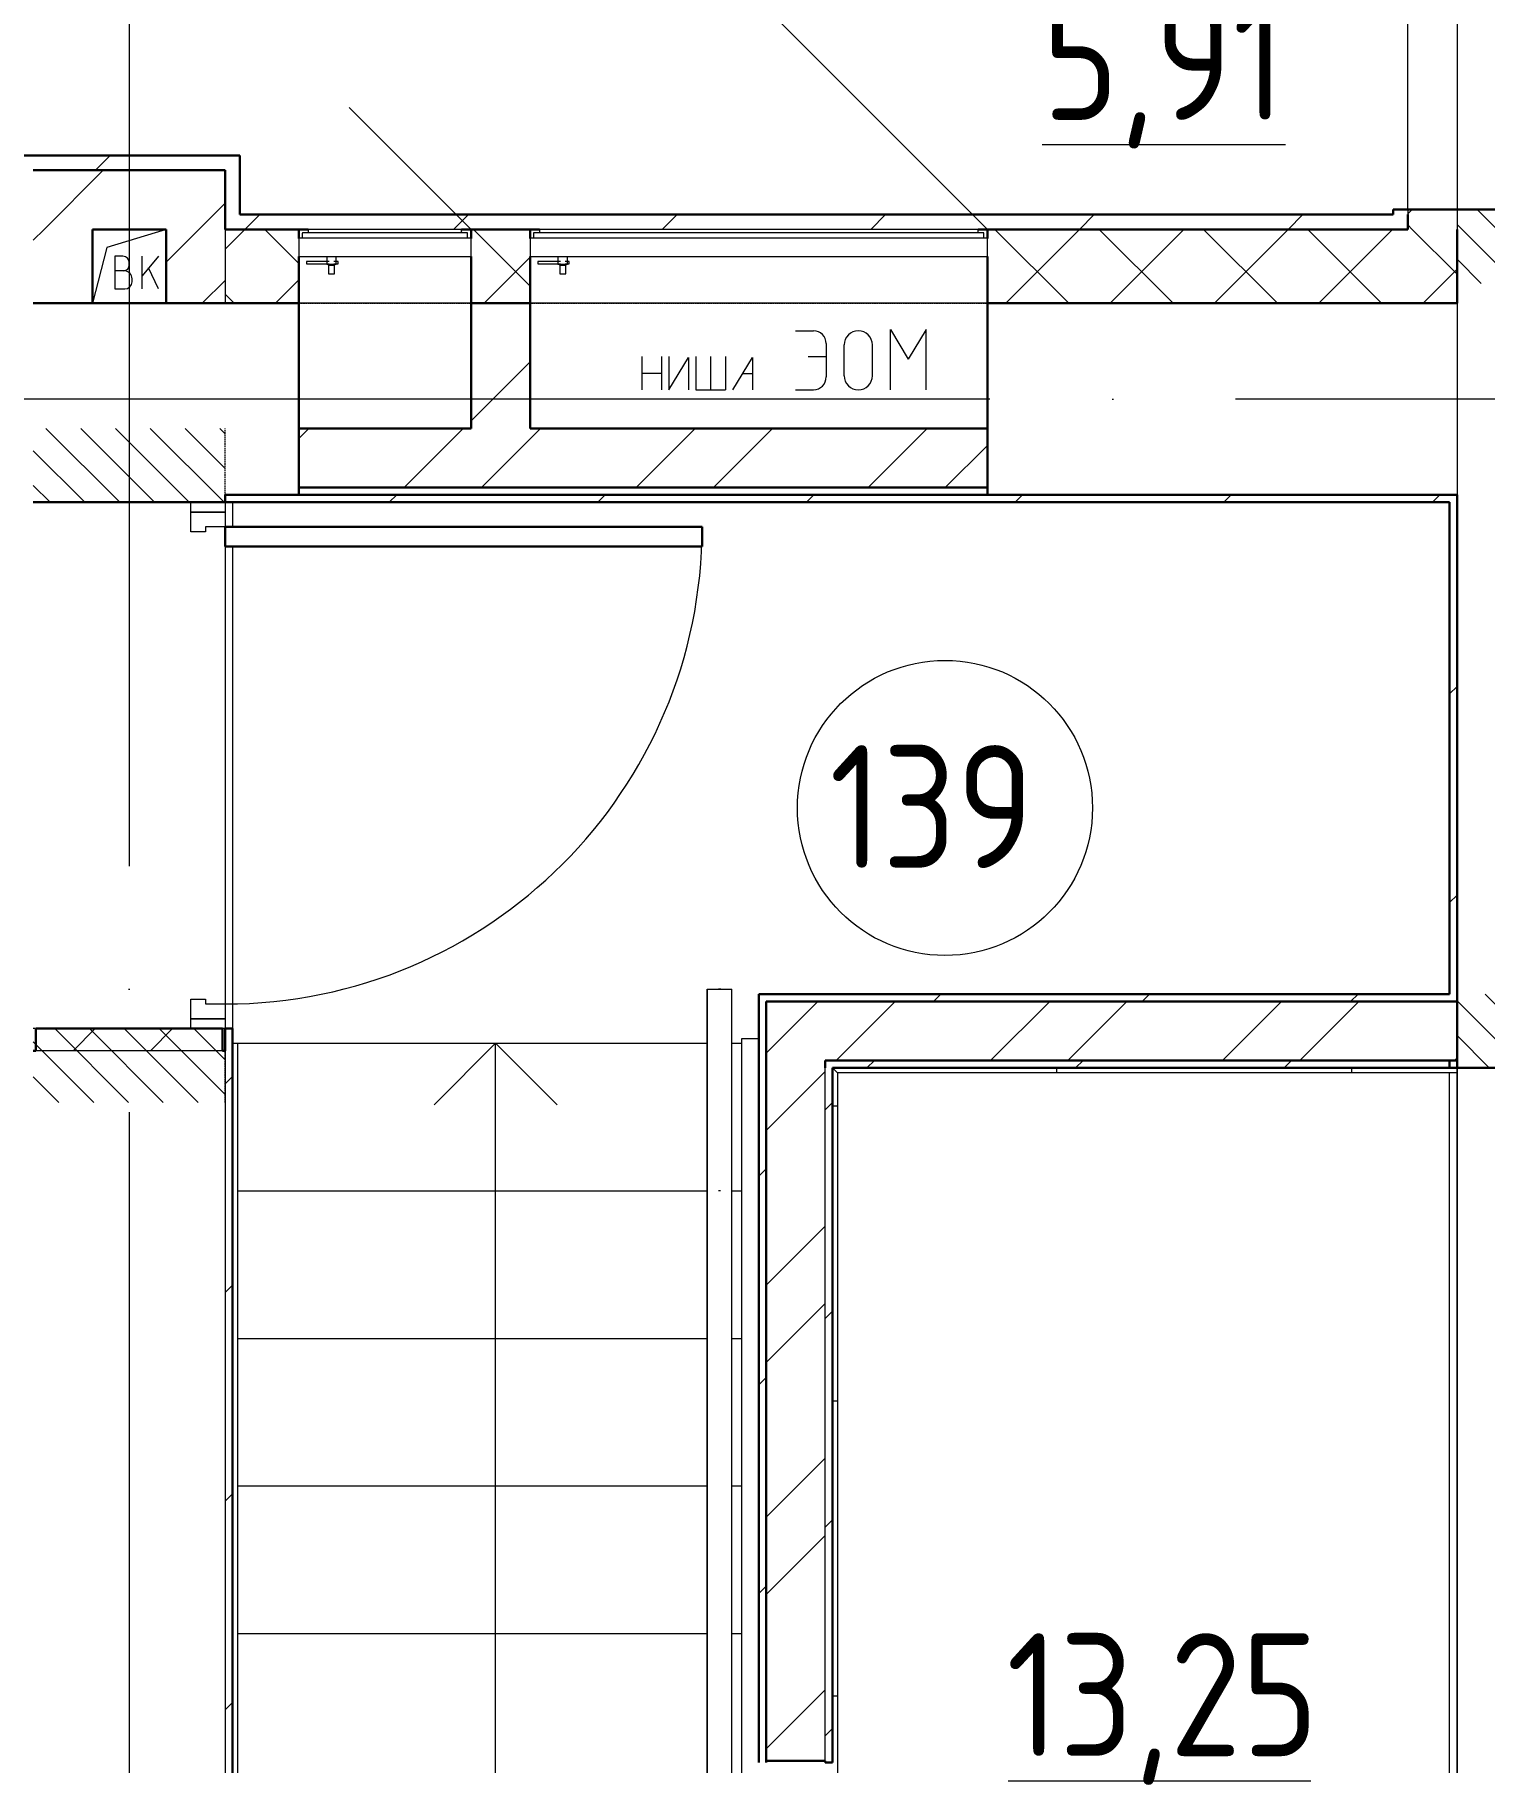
# Model space of a CAD drawing. Header units: millimetres. Extents: x -695119 to 412940, y -249585 to 622758.
# Drawn here: x 37200 to 40148, y 99563 to 103076 of the extents above; entities that cross this region are included whole.
import ezdxf

# ---------------------------------------------------------------- set-up
doc = ezdxf.new("R2010")
doc.units = ezdxf.units.MM
doc.linetypes.add('ADSK_Линия сетки', pattern=[25, 20, -2.5, 0, -2.5])
doc.linetypes.add('ADSK_Штриховая_ш2 п1_5', pattern=[4.5, 3, -1.5])
for name, color, linetype, lineweight in [('Двери', 8, 'Continuous', 9), ('Лестницы', 8, 'Continuous', 9), ('Линии', 7, 'Continuous', 9), ('Марки помещений', 8, 'Continuous', 20), ('Оборудование', 8, 'Continuous', 18), ('Ограждение', 8, 'Continuous', 9), ('Оси', 252, 'Continuous', 9), ('Перекрытие', 252, 'Continuous', 18), ('Стены внутренние', 252, 'Continuous', 18), ('Стены наружные', 252, 'Continuous', 18), ('Стены штриховка', 7, 'Continuous', 9), ('Стрелки вверх', 7, 'Continuous', 18)]:
    doc.layers.add(name, color=color, linetype=linetype, lineweight=lineweight)
doc.styles.add('GOST Common_3', font='', dxfattribs={"height": 3.5})
doc.styles.get('GOST Common_3').set_extended_font_data('GOST type B')
pattern_1 = [(0, (-32121.8, 98), (0, 600), []), (90, (-32121.8, 98), (-600, 4e-14), [])]

# ---------------------------------------------------------------- blocks, each defined once
blk = doc.blocks.new('1 этаж')
at = {"layer": 'Двери', "lineweight": 18, "true_color": 0x636466}
h = blk.add_hatch(dxfattribs=at)
h.set_pattern_fill('FP_2', color=251, angle=-90, style=0, pattern_type=2)
h.set_pattern_definition([(315, (-4582.8, 22278.27), (35.3553, 35.3553), [])])
h.paths.add_polyline_path([(-4857.8, 21393.3), (-4307.8, 21393.3), (-4307.8, 21543.3), (-4857.8, 21543.3)])
h.paths.add_polyline_path([(-4857.8, 22763.3), (-4307.8, 22763.3), (-4307.8, 22913.3), (-4857.8, 22913.3)])
h = blk.add_hatch(dxfattribs=at)
h.set_pattern_fill('FP_2', color=251, angle=-90, style=0, pattern_type=2)
h.set_pattern_definition([(315, (-7557.8, 20413.27), (35.3553, 35.3553), [])])
h.paths.add_polyline_path([(-7752.8, 19728.3), (-7362.8, 19728.3), (-7362.8, 19878.3), (-7752.8, 19878.3)])
h.paths.add_polyline_path([(-7362.8, 20948.3), (-7362.8, 21098.3), (-7752.8, 21098.3), (-7752.8, 20948.3)])
h = blk.add_hatch(dxfattribs=at)
h.set_pattern_fill('FP_2', color=251, angle=-90, style=0, pattern_type=2)
h.set_pattern_definition([(315, (-4582.8, 19073.27), (35.3553, 35.3553), [])])
h.paths.add_polyline_path([(-4857.8, 17948.3), (-4307.8, 17948.3), (-4307.8, 18098.3), (-4857.8, 18098.3)])
h.paths.add_polyline_path([(-4342.6, 19798.3), (-4307.8, 19798.3), (-4307.8, 19948.3), (-4857.8, 19948.3), (-4857.8, 19798.3)])
at = {"layer": 'Ограждение', "true_color": 0x636466}
h = blk.add_hatch(dxfattribs=at)
h.set_pattern_fill('FP_25', color=251, style=0, pattern_type=2)
h.set_pattern_definition(pattern_1)
h.paths.add_polyline_path([(-4872.8, 19788.3), (-4857.8, 19788.3), (-4857.8, 19798.3), (-6127.8, 19798.3), (-6117.8, 19788.3), (-5060.1, 19788.3)])
h = blk.add_hatch(dxfattribs=at)
h.set_pattern_fill('FP_25', color=251, style=0, pattern_type=2)
h.set_pattern_definition(pattern_1)
h.paths.add_polyline_path([(-6127.8, 16658.3), (-6117.8, 16658.3), (-6117.8, 19788.3), (-6127.8, 19798.3), (-6127.8, 16728.3)])
at = {"color": 251, "lineweight": 18, "true_color": 0x636466}
for p, q in [((-7482.8, 21503.3), (-7603.2, 21466.6)), ((-7603.2, 21466.6), (-7632.8, 21353.3)), ((-7570.6, 21448.7), (-7587.2, 21448.7)), ((-7587.2, 21448.7), (-7587.2, 21382)), ((-7557.6, 21430.2), (-7557.6, 21435.7)), ((-7498.4, 21448.7), (-7531.7, 21409)), ((-7531.7, 21382), (-7531.7, 21448.7)), ((-7568.7, 21419.1), (-7587.2, 21419.1)), ((-7552.1, 21396.8), (-7552.1, 21402.4)), ((-7498.4, 21382), (-7518.3, 21424.9)), ((-7587.2, 21382), (-7566.9, 21382))]:
    blk.add_line(p, q, dxfattribs=at)
for centre, radius, start, end in [((-7570.6, 21435.7), 13, 0, 90), ((-7568.7, 21430.2), 11.1, 270, 0), ((-7568.7, 21402.4), 16.7, 0, 90), ((-7566.9, 21396.8), 14.8, 270, 0)]:
    blk.add_arc(centre, radius, start, end, dxfattribs=at)
at = {"layer": 'Двери', "color": 251, "linetype": 'ADSK_Штриховая_ш2 п1_5', "true_color": 0x636466}
for p, q in [((-4307.8, 21543.3), (-4857.8, 21543.3)), ((-4857.8, 21543.3), (-4857.8, 21393.3)), ((-7212.8, 21353.3), (-5812.8, 21353.3)), ((-7362.8, 20948.3), (-7362.8, 21098.3)), ((-7752.8, 20948.3), (-7362.8, 20948.3)), ((-7212.8, 20963.3), (-5812.8, 20963.3)), ((-4857.8, 19948.3), (-4857.8, 19798.3)), ((-7362.8, 19878.3), (-7752.8, 19878.3)), ((-7362.8, 19728.3), (-7362.8, 19878.3)), ((-4857.8, 19798.3), (-4307.8, 19798.3))]:
    blk.add_line(p, q, dxfattribs=at)
at = {"layer": 'Двери', "color": 251, "true_color": 0x636466}
for p, q in [((-7432.8, 20948.3), (-7362.8, 20948.3)), ((-7432.8, 20928.3), (-7432.8, 20948.3)), ((-7362.8, 20948.3), (-7362.8, 20928.3)), ((-7432.8, 20888.3), (-7432.8, 20928.3)), ((-7432.8, 20928.3), (-7362.8, 20928.3)), ((-7362.8, 20928.3), (-7432.8, 20928.3)), ((-7362.8, 20928.3), (-7362.8, 20898.3)), ((-7402.8, 20888.3), (-7432.8, 20888.3)), ((-7402.8, 20898.3), (-7402.8, 20888.3)), ((-7362.8, 20898.3), (-7402.8, 20898.3)), ((-7432.8, 19938.3), (-7402.8, 19938.3)), ((-7432.8, 19898.3), (-7432.8, 19938.3)), ((-7402.8, 19938.3), (-7402.8, 19928.3)), ((-7402.8, 19928.3), (-7362.8, 19928.3)), ((-7362.8, 19928.3), (-7362.8, 19898.3)), ((-7362.8, 19898.3), (-7432.8, 19898.3)), ((-7432.8, 19878.3), (-7432.8, 19898.3)), ((-7432.8, 19898.3), (-7362.8, 19898.3)), ((-7362.8, 19898.3), (-7362.8, 19878.3)), ((-7362.8, 19878.3), (-7432.8, 19878.3))]:
    blk.add_line(p, q, dxfattribs=at)
at = {"layer": 'Двери', "color": 251, "lineweight": 30, "true_color": 0x636466}
for p, q in [((-7362.8, 20898.3), (-6392.8, 20898.3)), ((-7362.8, 20858.3), (-7362.8, 20898.3)), ((-6392.8, 20898.3), (-6392.8, 20858.3)), ((-6392.8, 20858.3), (-7362.8, 20858.3))]:
    blk.add_line(p, q, dxfattribs=at)
at = {"layer": 'Двери', "color": 251, "true_color": 0x636466}
blk.add_arc((-7362.8, 20898.3), 970, 270, 0, dxfattribs=at)
at = {"layer": 'Лестницы', "color": 251, "true_color": 0x636466}
for p, q in [((-7337.8, 19548.3), (-6382.4, 19548.3)), ((-7337.8, 19548.3), (-6382.4, 19548.3)), ((-6332.4, 19548.3), (-6312.4, 19548.3)), ((-6332.4, 19548.3), (-6312.4, 19548.3)), ((-7337.8, 19248.3), (-6382.4, 19248.3)), ((-7337.8, 19248.3), (-6382.4, 19248.3)), ((-6332.4, 19248.3), (-6312.4, 19248.3)), ((-6332.4, 19248.3), (-6312.4, 19248.3)), ((-7337.8, 18948.3), (-6382.4, 18948.3)), ((-7337.8, 18948.3), (-6382.4, 18948.3)), ((-6332.4, 18948.3), (-6312.4, 18948.3)), ((-6332.4, 18948.3), (-6312.4, 18948.3)), ((-7337.8, 18648.3), (-6382.4, 18648.3)), ((-7337.8, 18648.3), (-6382.4, 18648.3)), ((-6332.4, 18648.3), (-6312.4, 18648.3)), ((-6332.4, 18648.3), (-6312.4, 18648.3))]:
    blk.add_line(p, q, dxfattribs=at)
at = {"layer": 'Линии', "color": 251, "lineweight": 18, "ltscale": 100, "true_color": 0x636466}
for p, q in [((-6203, 21297), (-6166.5, 21297)), ((-6010, 21299.6), (-5973.5, 21239.6)), ((-6010, 21177), (-6010, 21299.6)), ((-5936.9, 21299.6), (-5973.5, 21239.6)), ((-5936.9, 21177), (-5936.9, 21299.6)), ((-6140.4, 21270.9), (-6140.4, 21203.1)), ((-6103.9, 21205.7), (-6103.9, 21268.3)), ((-6046.5, 21205.7), (-6046.5, 21268.3)), ((-6515.4, 21244.9), (-6515.4, 21177)), ((-6475.4, 21244.9), (-6475.4, 21177)), ((-6460.4, 21244.9), (-6460.4, 21177)), ((-6460.4, 21177), (-6420.4, 21242.7)), ((-6420.4, 21242.7), (-6420.4, 21177)), ((-6405.4, 21244.9), (-6405.4, 21177)), ((-6375.4, 21177), (-6375.4, 21244.9)), ((-6345.4, 21244.9), (-6345.4, 21177)), ((-6330.4, 21177), (-6290.4, 21242.7)), ((-6290.4, 21242.7), (-6290.4, 21177)), ((-6176.9, 21244.9), (-6140.4, 21244.9)), ((-6515.4, 21210.9), (-6475.4, 21210.9)), ((-6310.4, 21209.9), (-6290.4, 21209.9)), ((-6405.4, 21177), (-6345.4, 21177)), ((-6203, 21177), (-6166.5, 21177))]:
    blk.add_line(p, q, dxfattribs=at)
at = {"layer": 'Линии', "color": 251, "lineweight": 18, "true_color": 0x636466}
for centre, radius, start, end in [((-6166.5, 21270.9), 26.1, 0, 90), ((-6075.2, 21268.3), 28.7, 0, 180), ((-6166.5, 21203.1), 26.1, 270, 0), ((-6075.2, 21205.7), 28.7, 180, 0)]:
    blk.add_arc(centre, radius, start, end, dxfattribs=at)
at = {"layer": 'Марки помещений', "color": 251, "true_color": 0x636466}
blk.add_circle((-5899, 20326.9), 300, dxfattribs=at)
at = {"layer": 'Оборудование', "color": 251, "true_color": 0x636466}
for p, q in [((-5812.8, 21503.3), (-6470.4, 22160.9)), ((-6862.8, 21503.3), (-7110.3, 21750.8)), ((-6881.8, 21503.3), (-7193.8, 21503.3)), ((-7193.8, 21503.3), (-7193.8, 21497.8)), ((-6881.8, 21497.8), (-6881.8, 21503.3)), ((-5831.8, 21503.3), (-6723.8, 21503.3)), ((-6723.8, 21503.3), (-6723.8, 21497.8)), ((-5831.8, 21497.8), (-5831.8, 21503.3)), ((-7212.8, 21484.7), (-7212.8, 21448.3)), ((-6863.7, 21485.6), (-7211.9, 21485.6)), ((-7205.8, 21495.3), (-7205.8, 21485.6)), ((-6870.8, 21496.3), (-7204.8, 21496.3)), ((-6890.8, 21496.5), (-6890.8, 21495.3)), ((-6890.8, 21495.3), (-6890.8, 21496.5)), ((-6869.8, 21485.6), (-6869.8, 21495.3)), ((-6862.8, 21448.3), (-6862.8, 21484.7)), ((-6742.8, 21484.7), (-6742.8, 21448.3)), ((-5813.7, 21485.6), (-6741.9, 21485.6)), ((-6735.8, 21495.3), (-6735.8, 21485.6)), ((-5820.8, 21496.3), (-6734.8, 21496.3)), ((-5819.8, 21485.6), (-5819.8, 21495.3)), ((-5812.8, 21448.3), (-5812.8, 21484.7)), ((-7212.8, 21448.3), (-6862.8, 21448.3)), ((-7151.1, 21437.9), (-7197, 21437.9)), ((-7197, 21437.9), (-7197, 21432.9)), ((-7197, 21432.9), (-7151.1, 21432.9)), ((-7156, 21448.3), (-7156, 21432.4)), ((-7156, 21432.4), (-7136.7, 21432.4)), ((-7154.4, 21432.4), (-7152.4, 21430.4)), ((-7152.4, 21430.4), (-7152.4, 21412.9)), ((-7152.4, 21430.4), (-7140.2, 21430.4)), ((-7133.2, 21437.9), (-7141.5, 21437.9)), ((-7141.5, 21432.9), (-7133.2, 21432.9)), ((-7140.2, 21430.4), (-7138.2, 21432.4)), ((-7140.2, 21412.9), (-7140.2, 21430.4)), ((-7136.7, 21432.4), (-7136.7, 21448.3)), ((-7133.2, 21432.9), (-7133.2, 21437.9)), ((-6742.8, 21448.3), (-5812.8, 21448.3)), ((-6681.1, 21437.9), (-6727, 21437.9)), ((-6727, 21437.9), (-6727, 21432.9)), ((-6727, 21432.9), (-6681.1, 21432.9)), ((-6686, 21448.3), (-6686, 21432.4)), ((-6686, 21432.4), (-6666.7, 21432.4)), ((-6684.4, 21432.4), (-6682.4, 21430.4)), ((-6682.4, 21430.4), (-6682.4, 21412.9)), ((-6682.4, 21430.4), (-6670.2, 21430.4)), ((-6663.2, 21437.9), (-6671.5, 21437.9)), ((-6671.5, 21432.9), (-6663.2, 21432.9)), ((-6670.2, 21430.4), (-6668.2, 21432.4)), ((-6670.2, 21412.9), (-6670.2, 21430.4)), ((-6666.7, 21432.4), (-6666.7, 21448.3)), ((-6663.2, 21432.9), (-6663.2, 21437.9)), ((-7152.4, 21412.9), (-7140.2, 21412.9)), ((-6682.4, 21412.9), (-6670.2, 21412.9))]:
    blk.add_line(p, q, dxfattribs=at)
for points, knots in [([(-7211.9, 21485.6), (-7212, 21485.6), (-7212.1, 21485.6), (-7212.2, 21485.5), (-7212.4, 21485.4), (-7212.5, 21485.3), (-7212.7, 21485.1), (-7212.8, 21484.9), (-7212.8, 21484.7), (-7212.8, 21484.7)], [0, 0, 0, 0, 0.166667, 0.25, 0.333333, 0.5, 0.666667, 0.833333, 1, 1, 1, 1]), ([(-7204.8, 21496.3), (-7204.9, 21496.3), (-7205.1, 21496.3), (-7205.2, 21496.2), (-7205.3, 21496.1), (-7205.4, 21496.1), (-7205.6, 21495.9), (-7205.7, 21495.8), (-7205.8, 21495.6), (-7205.8, 21495.4), (-7205.8, 21495.3)], [0, 0, 0, 0, 0.166667, 0.25, 0.333333, 0.416667, 0.541667, 0.666667, 0.833333, 1, 1, 1, 1]), ([(-7193.8, 21497.8), (-7193.8, 21497.7), (-7193.8, 21497.5), (-7193.9, 21497.2), (-7194, 21497), (-7194.1, 21496.9), (-7194.2, 21496.7), (-7194.4, 21496.6), (-7194.6, 21496.5), (-7194.7, 21496.4), (-7195, 21496.3), (-7195.2, 21496.3), (-7195.3, 21496.3)], [0, 0, 0, 0, 0.166667, 0.25, 0.333333, 0.416667, 0.5, 0.583333, 0.666667, 0.75, 0.833333, 1, 1, 1, 1]), ([(-6880.3, 21496.3), (-6880.4, 21496.3), (-6880.6, 21496.3), (-6880.9, 21496.4), (-6881, 21496.5), (-6881.2, 21496.6), (-6881.4, 21496.7), (-6881.5, 21496.9), (-6881.6, 21497), (-6881.7, 21497.2), (-6881.8, 21497.5), (-6881.8, 21497.7), (-6881.8, 21497.8)], [-1, -1, -1, -1, -0.833333, -0.75, -0.666667, -0.583333, -0.5, -0.416667, -0.333333, -0.25, -0.166667, 0, 0, 0, 0]), ([(-6869.8, 21495.3), (-6869.8, 21495.4), (-6869.8, 21495.6), (-6869.9, 21495.8), (-6870, 21495.9), (-6870.2, 21496.1), (-6870.3, 21496.1), (-6870.4, 21496.2), (-6870.5, 21496.3), (-6870.7, 21496.3), (-6870.8, 21496.3)], [-1, -1, -1, -1, -0.833333, -0.666667, -0.541667, -0.416667, -0.333333, -0.25, -0.166667, 0, 0, 0, 0]), ([(-6862.8, 21484.7), (-6862.8, 21484.7), (-6862.8, 21484.9), (-6862.9, 21485.1), (-6863.1, 21485.3), (-6863.2, 21485.4), (-6863.4, 21485.5), (-6863.5, 21485.6), (-6863.6, 21485.6), (-6863.7, 21485.6)], [-1, -1, -1, -1, -0.833333, -0.666667, -0.5, -0.333333, -0.25, -0.166667, 0, 0, 0, 0]), ([(-6741.9, 21485.6), (-6742, 21485.6), (-6742.1, 21485.6), (-6742.2, 21485.5), (-6742.4, 21485.4), (-6742.5, 21485.3), (-6742.7, 21485.1), (-6742.8, 21484.9), (-6742.8, 21484.7), (-6742.8, 21484.7)], [0, 0, 0, 0, 0.166667, 0.25, 0.333333, 0.5, 0.666667, 0.833333, 1, 1, 1, 1]), ([(-6734.8, 21496.3), (-6734.9, 21496.3), (-6735.1, 21496.3), (-6735.2, 21496.2), (-6735.3, 21496.1), (-6735.4, 21496.1), (-6735.6, 21495.9), (-6735.7, 21495.8), (-6735.8, 21495.6), (-6735.8, 21495.4), (-6735.8, 21495.3)], [0, 0, 0, 0, 0.166667, 0.25, 0.333333, 0.416667, 0.541667, 0.666667, 0.833333, 1, 1, 1, 1]), ([(-6723.8, 21497.8), (-6723.8, 21497.7), (-6723.8, 21497.5), (-6723.9, 21497.2), (-6724, 21497), (-6724.1, 21496.9), (-6724.2, 21496.7), (-6724.4, 21496.6), (-6724.6, 21496.5), (-6724.7, 21496.4), (-6725, 21496.3), (-6725.2, 21496.3), (-6725.3, 21496.3)], [0, 0, 0, 0, 0.166667, 0.25, 0.333333, 0.416667, 0.5, 0.583333, 0.666667, 0.75, 0.833333, 1, 1, 1, 1]), ([(-5830.3, 21496.3), (-5830.4, 21496.3), (-5830.6, 21496.3), (-5830.9, 21496.4), (-5831, 21496.5), (-5831.2, 21496.6), (-5831.4, 21496.7), (-5831.5, 21496.9), (-5831.6, 21497), (-5831.7, 21497.2), (-5831.8, 21497.5), (-5831.8, 21497.7), (-5831.8, 21497.8)], [-1, -1, -1, -1, -0.833333, -0.75, -0.666667, -0.583333, -0.5, -0.416667, -0.333333, -0.25, -0.166667, 0, 0, 0, 0]), ([(-5819.8, 21495.3), (-5819.8, 21495.4), (-5819.8, 21495.6), (-5819.9, 21495.8), (-5820, 21495.9), (-5820.2, 21496.1), (-5820.3, 21496.1), (-5820.4, 21496.2), (-5820.5, 21496.3), (-5820.7, 21496.3), (-5820.8, 21496.3)], [-1, -1, -1, -1, -0.833333, -0.666667, -0.541667, -0.416667, -0.333333, -0.25, -0.166667, 0, 0, 0, 0]), ([(-5812.8, 21484.7), (-5812.8, 21484.7), (-5812.8, 21484.9), (-5812.9, 21485.1), (-5813.1, 21485.3), (-5813.2, 21485.4), (-5813.4, 21485.5), (-5813.5, 21485.6), (-5813.6, 21485.6), (-5813.7, 21485.6)], [-1, -1, -1, -1, -0.833333, -0.666667, -0.5, -0.333333, -0.25, -0.166667, 0, 0, 0, 0])]:
    blk.add_open_spline(points, degree=3, knots=knots, dxfattribs=at)
at = {"layer": 'Ограждение', "color": 251, "true_color": 0x636466}
for p, q in [((-6382.4, 19958.3), (-6382.4, 19858.3)), ((-6382.4, 19958.3), (-6332.4, 19958.3)), ((-6382.4, 19548.3), (-6382.4, 19958.3)), ((-6355.1, 19958.3), (-6359.7, 19958.3)), ((-6332.4, 19858.3), (-6332.4, 19958.3)), ((-6332.4, 19548.3), (-6332.4, 19958.3)), ((-6382.4, 19858.3), (-6382.4, 19555.7)), ((-6332.4, 19555.7), (-6332.4, 19858.3)), ((-6312.4, 19858.3), (-6277.8, 19858.3)), ((-6312.4, 19548.3), (-6312.4, 19858.3)), ((-7337.8, 19848.3), (-7337.8, 19548.3)), ((-6117.8, 19788.3), (-6127.8, 19798.3)), ((-6127.8, 19798.3), (-6117.8, 19788.3)), ((-4857.8, 19788.3), (-6117.8, 19788.3)), ((-6117.8, 19788.3), (-6117.8, 16658.3)), ((-4857.8, 19788.3), (-4857.8, 19798.3)), ((-4857.8, 19798.3), (-4857.8, 19788.3)), ((-7337.8, 19548.3), (-7337.8, 17288.4)), ((-6382.4, 19555.7), (-6382.4, 17733.9)), ((-6382.4, 17733.9), (-6382.4, 19548.3)), ((-6332.4, 17757.2), (-6332.4, 19555.7)), ((-6332.4, 17757.2), (-6332.4, 19548.3)), ((-6312.4, 17766.5), (-6312.4, 19548.3))]:
    blk.add_line(p, q, dxfattribs=at)
blk.add_open_spline([(-6355.4, 19548.3), (-6356.1, 19548.3), (-6357.4, 19548.3), (-6358.7, 19548.3), (-6359.4, 19548.3)], degree=3, dxfattribs=at)
at = {"layer": 'Оси', "color": 251, "linetype": 'ADSK_Линия сетки', "ltscale": 100, "true_color": 0x636466}
for p, q in [((-7557.8, 32208.9), (-7557.8, 10958.3)), ((-4857.8, 32208.9), (-4857.8, 10958.3)), ((-807.8, 21158.3), (-72530.1, 21158.3))]:
    blk.add_line(p, q, dxfattribs=at)
at = {"layer": 'Перекрытие', "color": 251, "ltscale": 100, "true_color": 0x636466}
for p, q in [((-7347.8, 19848.3), (-6382.4, 19848.3)), ((-6332.4, 19848.3), (-6312.4, 19848.3)), ((-4857.8, 18098.3), (-4857.8, 19798.3))]:
    blk.add_line(p, q, dxfattribs=at)
at = {"layer": 'Стены внутренние', "color": 251, "true_color": 0x636466}
for p, q in [((-4957.8, 21543.3), (-4957.8, 22763.3)), ((-4857.8, 21543.3), (-4857.8, 21503.3)), ((-6862.8, 21353.3), (-7212.8, 21353.3)), ((-5812.8, 21353.3), (-6742.8, 21353.3)), ((-7362.8, 20898.3), (-7362.8, 19928.3)), ((-7367.8, 19833.3), (-7747.8, 19833.3)), ((-4857.8, 19798.3), (-4857.8, 15473.3))]:
    blk.add_line(p, q, dxfattribs=at)
at = {"layer": 'Стены внутренние', "color": 251, "lineweight": 30, "true_color": 0x636466}
for p, q in [((-4307.8, 21543.3), (-4957.8, 21543.3)), ((-7212.8, 21484.9), (-7212.8, 21503.3)), ((-6862.8, 21503.3), (-6862.8, 21484.9)), ((-6742.8, 21484.9), (-6742.8, 21503.3)), ((-5812.8, 21503.3), (-5812.8, 21484.9)), ((-4957.8, 21533.3), (-4957.8, 21503.3)), ((-4857.8, 21353.3), (-4857.8, 21503.3)), ((-7212.8, 20963.3), (-7212.8, 21448.3)), ((-6862.8, 21448.3), (-6862.8, 21353.3)), ((-6742.8, 21353.3), (-6742.8, 21448.3)), ((-5812.8, 21448.3), (-5812.8, 20963.3)), ((-7482.8, 21353.3), (-7632.8, 21353.3)), ((-7212.8, 21353.3), (-7362.8, 21353.3)), ((-6862.8, 21353.3), (-6742.8, 21353.3)), ((-4857.8, 21353.3), (-5812.8, 21353.3)), ((-7752.8, 20948.3), (-7362.8, 20948.3)), ((-7362.8, 20948.3), (-7362.8, 20963.3)), ((-7747.8, 19833.3), (-7752.8, 19833.3)), ((-7362.8, 19833.3), (-7367.8, 19833.3)), ((-4857.8, 19798.3), (-4307.8, 19798.3))]:
    blk.add_line(p, q, dxfattribs=at)
at = {"layer": 'Стены внутренние', "color": 251, "linetype": 'Continuous', "lineweight": 9, "true_color": 0x636466}
for p, q in [((-4957.8, 21534.5), (-4949, 21543.3)), ((-7362.8, 21462.9), (-7322.4, 21503.3)), ((-7212.8, 21433.8), (-7282.3, 21503.3)), ((-6742.8, 21388), (-6858, 21503.3)), ((-5647.4, 21353.3), (-5797.4, 21503.3)), ((-5775.4, 21353.3), (-5625.4, 21503.3)), ((-5435.3, 21353.3), (-5585.3, 21503.3)), ((-5563.3, 21353.3), (-5413.3, 21503.3)), ((-5223.1, 21353.3), (-5373.1, 21503.3)), ((-5351.1, 21353.3), (-5201.1, 21503.3)), ((-5011, 21353.3), (-5161, 21503.3)), ((-5139, 21353.3), (-4989, 21503.3)), ((-4948.9, 21503.3), (-4957.8, 21512.2)), ((-4857.8, 21412.2), (-4948.9, 21503.3)), ((-6836, 21353.3), (-6742.8, 21446.5)), ((-7260.3, 21353.3), (-7212.8, 21400.8)), ((-4926.9, 21353.3), (-4857.8, 21422.3)), ((-7344.4, 21353.3), (-7362.8, 21371.6))]:
    blk.add_line(p, q, dxfattribs=at)
at = {"layer": 'Стены наружные', "color": 251, "lineweight": 30, "true_color": 0x636466}
for p, q in [((-7332.8, 21653.3), (-7782.8, 21653.3)), ((-7332.8, 21533.3), (-7332.8, 21653.3)), ((-7362.8, 21623.3), (-7752.8, 21623.3)), ((-7362.8, 21503.3), (-7362.8, 21623.3)), ((-4957.8, 21543.3), (-4987.8, 21543.3)), ((-4987.8, 21543.3), (-4987.8, 21533.3)), ((-7632.8, 21503.3), (-7482.8, 21503.3)), ((-7632.8, 21353.3), (-7632.8, 21503.3)), ((-7482.8, 21503.3), (-7482.8, 21353.3)), ((-7362.8, 21503.3), (-7193.8, 21503.3)), ((-4987.8, 21533.3), (-7332.8, 21533.3)), ((-6881.8, 21503.3), (-6723.8, 21503.3)), ((-5831.8, 21503.3), (-4957.8, 21503.3)), ((-7752.8, 21353.3), (-7632.8, 21353.3)), ((-7482.8, 21353.3), (-7362.8, 21353.3)), ((-6862.8, 21353.3), (-6862.8, 21098.3)), ((-6742.8, 21098.3), (-6742.8, 21353.3)), ((-6862.8, 21098.3), (-7212.8, 21098.3)), ((-5812.8, 21098.3), (-6742.8, 21098.3)), ((-7212.8, 20978.3), (-5812.8, 20978.3)), ((-4857.8, 20963.3), (-7362.8, 20963.3)), ((-7362.8, 20948.3), (-4872.8, 20948.3)), ((-4872.8, 20948.3), (-4872.8, 19948.3)), ((-4857.8, 19798.3), (-4857.8, 20963.3)), ((-4872.8, 19948.3), (-6277.8, 19948.3)), ((-6277.8, 19948.3), (-6277.8, 18386)), ((-4857.8, 19933.3), (-6262.8, 19933.3)), ((-6262.8, 18386), (-6262.8, 19933.3)), ((-7747.8, 19878.3), (-7747.8, 19833.3)), ((-7367.8, 19878.3), (-7747.8, 19878.3)), ((-7367.8, 19833.3), (-7367.8, 19878.3)), ((-7347.8, 19878.3), (-7362.8, 19878.3)), ((-7362.8, 19878.3), (-7362.8, 19833.3)), ((-7347.8, 15473.3), (-7347.8, 19878.3)), ((-6142.8, 19798.3), (-6142.8, 19813.3)), ((-4857.8, 19813.3), (-6142.8, 19813.3)), ((-6127.8, 19798.3), (-4857.8, 19798.3)), ((-6127.8, 18386.2), (-6127.8, 19798.3)), ((-4872.8, 19813.3), (-4872.8, 19798.3)), ((-6262.8, 18389.6), (-6142.8, 18389.6)), ((-6142.8, 18389.6), (-6142.8, 18386.2)), ((-6142.8, 18386.2), (-6127.8, 18386.2))]:
    blk.add_line(p, q, dxfattribs=at)
at = {"layer": 'Стены наружные', "color": 251, "linetype": 'Continuous', "lineweight": 9, "true_color": 0x636466}
for p, q in [((-7626.7, 21623.3), (-7596.7, 21653.3)), ((-7730.6, 21503.3), (-7610.6, 21623.3)), ((-7416.3, 21503.3), (-7362.8, 21556.8)), ((-7752.8, 21481.1), (-7730.6, 21503.3)), ((-7482.8, 21436.8), (-7416.3, 21503.3)), ((-7322.4, 21503.3), (-7292.4, 21533.3)), ((-6898.2, 21503.3), (-6868.2, 21533.3)), ((-6473.9, 21503.3), (-6443.9, 21533.3)), ((-6049.7, 21503.3), (-6019.7, 21533.3)), ((-5625.4, 21503.3), (-5595.4, 21533.3)), ((-5201.1, 21503.3), (-5171.1, 21533.3)), ((-7409.2, 21353.3), (-7362.8, 21399.6)), ((-6862.8, 21113.9), (-6742.8, 21233.9)), ((-7212.8, 21078.2), (-7192.7, 21098.3)), ((-6998.4, 20978.3), (-6878.4, 21098.3)), ((-6841.2, 20978.3), (-6721.2, 21098.3)), ((-6526.9, 20978.3), (-6406.9, 21098.3)), ((-6369.8, 20978.3), (-6249.8, 21098.3)), ((-6055.5, 20978.3), (-5935.5, 21098.3)), ((-5898.3, 20978.3), (-5812.8, 21063.8)), ((-7028.9, 20948.3), (-7013.9, 20963.3)), ((-6604.7, 20948.3), (-6589.7, 20963.3)), ((-6180.4, 20948.3), (-6165.4, 20963.3)), ((-5756.1, 20948.3), (-5741.1, 20963.3)), ((-5331.9, 20948.3), (-5316.9, 20963.3)), ((-4907.6, 20948.3), (-4892.6, 20963.3)), ((-4872.8, 20558.8), (-4857.8, 20573.8)), ((-4872.8, 20134.5), (-4857.8, 20149.5)), ((-6262.8, 19828), (-6157.5, 19933.3)), ((-6120.4, 19813.3), (-6000.4, 19933.3)), ((-5922.6, 19933.3), (-5907.6, 19948.3)), ((-5806.1, 19813.3), (-5686.1, 19933.3)), ((-5648.9, 19813.3), (-5528.9, 19933.3)), ((-5498.3, 19933.3), (-5483.3, 19948.3)), ((-5334.6, 19813.3), (-5214.6, 19933.3)), ((-5177.4, 19813.3), (-5057.4, 19933.3)), ((-5074.1, 19933.3), (-5059.1, 19948.3)), ((-7671.9, 19833.3), (-7626.9, 19878.3)), ((-7514.8, 19833.3), (-7469.8, 19878.3)), ((-4863.1, 19813.3), (-4857.8, 19818.6)), ((-7362.8, 19765.9), (-7347.8, 19780.9)), ((-6262.8, 19670.8), (-6142.8, 19790.8)), ((-6057.6, 19798.3), (-6042.6, 19813.3)), ((-5633.3, 19798.3), (-5618.3, 19813.3)), ((-5209.1, 19798.3), (-5194.1, 19813.3)), ((-6142.8, 19713.1), (-6127.8, 19728.1)), ((-6277.8, 19578.1), (-6262.8, 19593.1)), ((-6262.8, 19356.5), (-6142.8, 19476.5)), ((-7362.8, 19341.6), (-7347.8, 19356.6)), ((-6262.8, 19199.4), (-6142.8, 19319.4)), ((-6142.8, 19288.8), (-6127.8, 19303.8)), ((-6277.8, 19153.8), (-6262.8, 19168.8)), ((-6262.8, 18885.1), (-6142.8, 19005.1)), ((-7362.8, 18917.3), (-7347.8, 18932.3)), ((-6142.8, 18864.5), (-6127.8, 18879.5)), ((-6262.8, 18727.9), (-6142.8, 18847.9)), ((-6277.8, 18729.5), (-6262.8, 18744.5)), ((-6262.8, 18413.6), (-6142.8, 18533.6)), ((-7362.8, 18493.1), (-7347.8, 18508.1)), ((-6142.8, 18440.3), (-6127.8, 18455.3))]:
    blk.add_line(p, q, dxfattribs=at)
at = {"layer": 'Стены наружные', "color": 251, "true_color": 0x636466}
for p, q in [((-7347.8, 20948.3), (-7347.8, 20898.3)), ((-7347.8, 20858.3), (-7347.8, 19878.3)), ((-7362.8, 19833.3), (-7362.8, 15458.3)), ((-4872.8, 18098.3), (-4872.8, 19788.3))]:
    blk.add_line(p, q, dxfattribs=at)
at = {"layer": 'Стены штриховка', "color": 251, "true_color": 0x636466}
for p, q in [((-4957.8, 21543.3), (-4957.8, 21533.3)), ((-7362.8, 21503.3), (-7362.8, 21353.3)), ((-6142.8, 18389.6), (-6142.8, 19798.3))]:
    blk.add_line(p, q, dxfattribs=at)
at = {"layer": 'Стрелки вверх', "color": 251, "true_color": 0x636466}
for p, q in [((-6812.8, 19848.3), (-6937.8, 19723.3)), ((-6812.8, 19548.3), (-6812.8, 19848.3)), ((-6812.8, 19848.3), (-6687.8, 19723.3)), ((-6812.8, 19248.3), (-6812.8, 19548.3)), ((-6812.8, 18948.3), (-6812.8, 19248.3)), ((-6812.8, 18648.3), (-6812.8, 18948.3)), ((-6812.8, 18348.3), (-6812.8, 18648.3))]:
    blk.add_line(p, q, dxfattribs=at)
at = {"layer": 'Марки помещений', "color": 251, "true_color": 0x636466, "style": 'GOST Common_3', "width": 0.9}
for s, p in [('%%U5,91', (-5701.4, 21725.9)), ('139', (-6133.9, 20204.6)), ('%%U13,25', (-5774, 18398.9))]:
    blk.add_text(s, height=250, dxfattribs=at).set_placement(p)

msp = doc.modelspace()

# ---------------------------------------------------------------- block references
msp.add_blockref('1 этаж', (44950.089, 81176.937))

doc.saveas('drawing.dxf')
